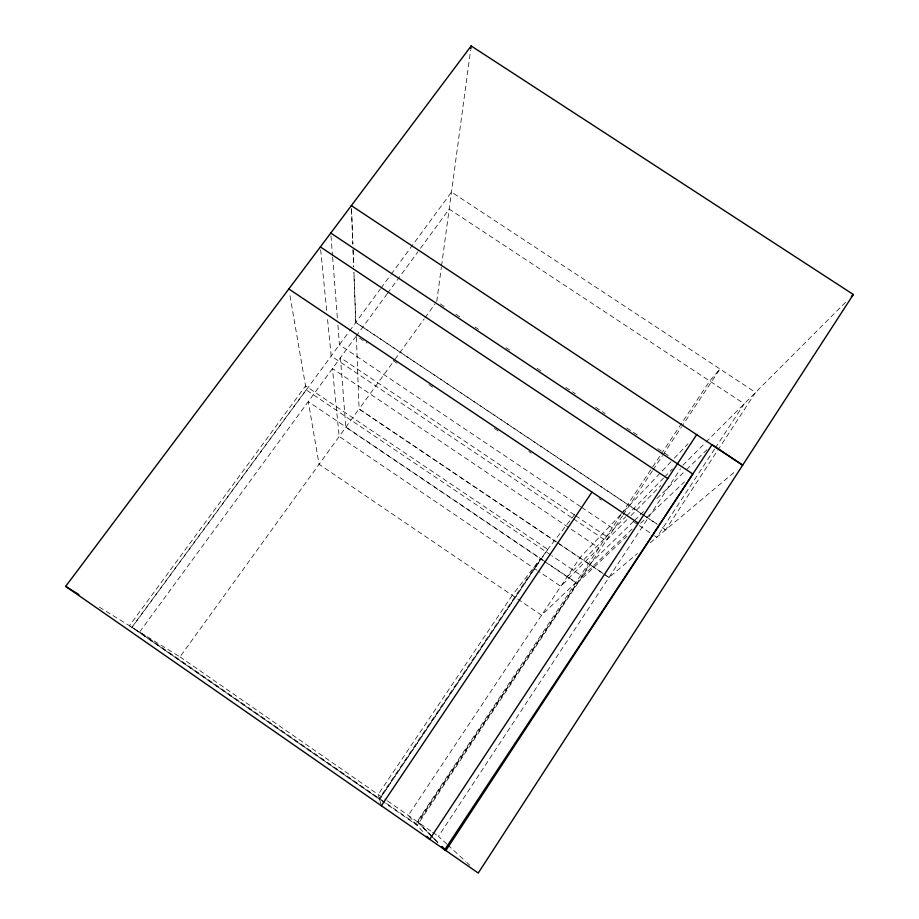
<?xml version="1.0" encoding="UTF-8"?>
<svg xmlns="http://www.w3.org/2000/svg" width="919" height="919" viewBox="0 0 919 919"><rect width="100%" height="100%" fill="white"/><g stroke="black" fill="none" stroke-linecap="round" stroke-linejoin="round"><path stroke-width="0.69" stroke-dasharray="4.59 3.45" d="M436.743 301.535L441.35 267.395M441.534 265.97L470.597 50.2M714.557 449.092L656.775 537.305L654.431 535.731M715.338 447.898L744.229 403.797L449.196 209.084L418.662 250.795M446.841 844.067L438.466 836.347L680.485 468.862M620.98 514.674L415.802 823.792L139.619 631.985L355.906 336.538M621.612 513.732L660.589 455.008M661.289 453.952L709.709 381.017L719.968 368.99L681.932 426.336M622.485 515.938L417.215 825.365L132.049 627.321L348.692 332.138M623.162 514.916L652.605 470.539M653.007 469.931L662.461 455.675M662.909 455.008L681.37 427.174M627.045 536.076L576.914 583.347L417.628 821.873L430.195 834.808M99.344 607.149L179.998 656.878L359.076 408.909L556.11 541.728M602.979 573.479L359.076 409.081L394.159 360.512M394.998 359.352L424.222 318.882M425.06 317.721L435.078 303.844M387.278 293.666L356.331 335.94L367.037 343.12M387.565 293.276L417.961 251.76M131.922 627.24L306.222 389.748M349.542 330.978L380.34 289.025M380.983 288.152L390.495 275.172M391.172 274.253L451.493 192.071L755.567 392.436L665.597 529.93L662.025 527.529M574.628 514.548L545.92 551.722L379.513 799.185L381.374 805.745M620.635 514.755L579.855 557.73L408.277 815.371L424.337 833.338M623.553 511.688L673.317 459.259M674.293 458.236L687.963 443.831M567.172 576.764L625.77 516.742M626.769 515.72L663.541 478.052M664.54 477.03L672.49 468.885M626.942 519.66L606.035 540.74L572.721 518.339M630.916 515.651L660.784 485.542M682.851 465.29L704.988 443.107M705.987 442.096L846.284 301.57M633.467 521.441L589.573 564.277L418.329 822.356L438.96 843.493M634.489 520.441L644.69 510.482M656.936 498.523L685.517 470.631M686.539 469.632L706.952 449.713M632.088 529.057L582.405 576.351L551.802 555.685M640.623 523.267L684.483 481.901M604.174 574.283L608.929 577.5L637.487 553.537M650.25 542.784L736.165 470.654M440.327 303.913L445.106 307.095M455.858 314.252L460.637 317.434M474.974 326.969L478.558 329.358M506.036 347.635L509.62 350.024M537.098 368.301L543.072 372.275M565.771 387.381L575.328 393.746M595.638 407.255L605.196 413.619M626.701 427.921L639.842 436.674M657.763 448.598L670.904 457.34M644.587 515.743L355.825 322.42L353.953 272.529M645.758 516.524L657.464 524.358M662.139 527.495L665.655 529.849M641.772 513.974L355.768 322.5L353.884 272.61M642.955 514.766L657.257 524.335M393.206 360.662L399.156 364.648M428.897 384.579L433.653 387.772M494.33 428.426L500.269 432.412M528.827 451.551L531.205 453.136M599.004 498.58L601.382 500.177M633.329 521.59L638.027 524.726M639.199 525.519L653.26 534.95M580.578 506.633L339.433 344.751L337.905 324.958M581.773 507.426L613.846 528.965M574.455 514.904L340.432 357.663L345.831 427.243L543.497 560.774M575.639 515.708L606.529 536.455M571.526 517.546L331.196 355.986L327.394 317.744M557.305 542.52L605.575 575.133M550.63 554.892L306.257 389.955L289.554 293.172M542.991 560.153L308.267 401.603L319.088 464.279L541.555 615.225L575.995 582.451L544.163 560.958M544.68 561.578L576.914 583.347M537.098 570.308L339.18 436.456L332.437 368.576L598.935 547.896L560.797 586.333L538.281 571.113M606.712 575.914L608.998 577.465M179.998 656.878L386.279 800.104M387.439 800.909L431.516 831.523M432.677 832.327L438.466 836.347M447.886 845.032L465.68 861.459M466.737 862.424L469.873 865.319M431.172 835.808L436.008 840.793M418.088 822.229L438.581 843.562M320.651 249.761L326.831 312.081M330.989 235.896L332.529 255.689M332.632 257.102L337.353 317.894M351.54 208.383L352.873 244.017M353.091 249.727L353.735 266.832M356.388 337.376L359.076 409.081M351.517 209.9L352.816 244.109M353.022 249.807L353.677 266.912M512.239 595.328L378.168 794.476L379.294 798.439L540.625 558.568L512.239 595.328M547.758 549.344L379.581 799.438L129.418 625.701L305.567 385.911L547.758 549.344"/><path stroke-width="1.38" d="M470.792 48.787L471.171 45.95L853.337 294.494L478.248 873.05L65.663 586.379L471.171 45.95M696.751 434.572L429.678 839.311L427.013 836.324M381.374 805.745L591.962 492.102M851.327 296.515L853.337 294.494M65.663 586.379L78.896 594.547M351.357 205.626L742.678 465.186L712.053 444.727L445.841 850.534L441.913 846.514M330.771 233.07L692.834 474.02L444.716 849.753L441.809 846.767M320.363 246.935L667.745 478.523M288.83 288.968L638.303 523.152M441.511 846.606L444.44 849.65"/></g></svg>
